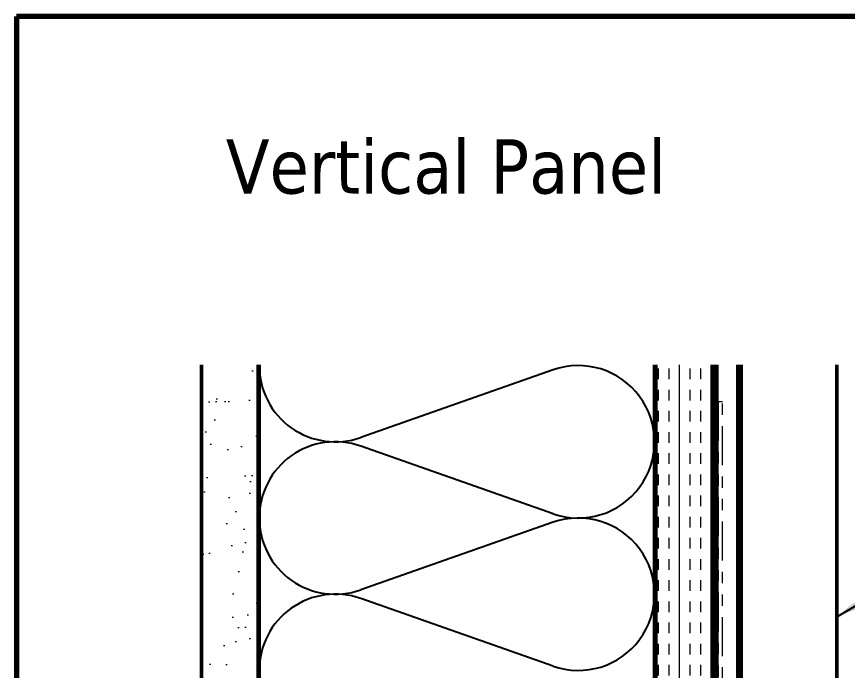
# Model space of a CAD drawing. Header units: inches. Extents: x 0.6 to 33.4, y 0.6 to 21.4.
# Drawn here: x 0.6 to 7.95, y 15.61 to 21.4 of the extents above; entities that cross this region are included whole.
import ezdxf

# ---------------------------------------------------------------- set-up
doc = ezdxf.new("R2010")
doc.units = ezdxf.units.IN
doc.header["$LTSCALE"] = 2
doc.header["$MEASUREMENT"] = 0
doc.linetypes.add('DOUBLE_DASH_CHAIN', pattern=[1.2403, 0.6614, -0.0827, 0.1654, -0.0827, 0.1654, -0.0827])
for name, color, linetype, lineweight in [('Border (ANSI)', 7, 'Continuous', 70), ('Hatch (ANSI)', 7, 'Continuous', 18), ('Sketch Geometry (ANSI)', 7, 'Continuous', 25), ('Symbol (ANSI)', 7, 'Continuous', 25), ('Visible (ANSI)', 7, 'Continuous', 50)]:
    doc.layers.add(name, color=color, linetype=linetype, lineweight=lineweight)
doc.styles.add('Note Text (ANSI)', font='tahoma.ttf')
doc.dimstyles.new('Default (ANSI)$7', dxfattribs={"dimscale": 2, "dimtxt": 0.12, "dimasz": 0.098425, "dimexe": 0.125, "dimexo": 0.0625, "dimgap": 0.031496, "dimtad": 0, "dimtih": 1, "dimtoh": 1, "dimrnd": 1e-08, "dimzin": 4, "dimdsep": 46, "dimtxsty": 'Note Text (ANSI)', "dimcen": 0.09, "dimdle": 0.393701, "dimclrd": 256, "dimclre": 256, "dimclrt": 256, "dimadec": 0, "dimazin": 1, "dimtfac": 1, "dimtofl": 0, "dimtmove": 0, "dimatfit": 3, "dimfxl": 0, "dimtolj": 1, "dimtzin": 4, "dimlwd": -1, "dimlwe": -1, "dimarcsym": 0})

# ---------------------------------------------------------------- blocks, each defined once
blk = doc.blocks.new('Borders ATAS A Border')
at = {"layer": 'Border (ANSI)'}
for p, q in [((0.3, 10.7), (0.3, 0.3)), ((16.7, 10.7), (0.3, 10.7))]:
    blk.add_line(p, q, dxfattribs=at)

msp = doc.modelspace()

# ---------------------------------------------------------------- hatches: boundary and pattern name
at = {"layer": 'Hatch (ANSI)', "true_color": 0x804000}
h = msp.add_hatch(dxfattribs=at)
h.set_pattern_fill('AR-SAND', color=36, scale=0.25, angle=45, style=0)
h.paths.add_polyline_path([(2.73677, 18.31394), (2.73677, 7.01811), (2.23677, 7.01811), (2.23677, 18.31394)])
h = msp.add_hatch(dxfattribs=at)
h.set_pattern_fill('INSUL', color=36, scale=0.75, angle=90, style=0)
h.paths.add_polyline_path([(6.75677, 18.31394), (6.75677, 7.01811), (6.25677, 7.01811), (6.25677, 18.31394)])

# ---------------------------------------------------------------- linework, layer by layer
at = {"layer": 'Sketch Geometry (ANSI)', "color": 150, "true_color": 0x0080ff}
for p, q in [((5.34785, 18.26989), (3.64569, 17.67134)), ((5.34785, 16.99634), (3.64569, 17.59489)), ((5.34785, 16.91989), (3.64569, 16.32134)), ((5.34785, 15.64634), (3.64569, 16.24489))]:
    msp.add_line(p, q, dxfattribs=at)
for centre, start, end in [((3.42177, 18.30811), 180, 289.373902), ((5.57177, 17.63311), 250.626098, 109.373902), ((3.42177, 16.95811), 70.626098, 180), ((3.42177, 16.95811), 180, 289.373902), ((5.57177, 16.28311), 250.626098, 109.373902), ((3.42177, 15.60811), 70.626098, 180)]:
    msp.add_arc(centre, 0.675, start, end, dxfattribs=at)
at = {"layer": 'Visible (ANSI)', "color": 36, "true_color": 0x804000}
for p, q in [((2.23677, 7.01811), (2.23677, 18.31394)), ((2.73677, 7.01811), (2.73677, 18.31394)), ((6.25677, 7.01811), (6.25677, 18.31394)), ((6.75677, 7.01811), (6.75677, 18.31394))]:
    msp.add_line(p, q, dxfattribs=at)
at = {"layer": 'Visible (ANSI)', "color": 150, "true_color": 0x0080ff}
for p, q in [((2.74677, 11.55811), (2.74677, 18.31394)), ((6.24677, 18.31394), (6.24677, 11.55811))]:
    msp.add_line(p, q, dxfattribs=at)
at = {"layer": 'Visible (ANSI)', "color": 30, "true_color": 0xff8000}
for p, q in [((6.76677, 18.31394), (6.76677, 7.03011)), ((6.79877, 7.03011), (6.79877, 18.31394))]:
    msp.add_line(p, q, dxfattribs=at)
at = {"layer": 'Visible (ANSI)', "color": 5, "true_color": 0x0000ff}
for p, q in [((6.98377, 8.668), (6.98377, 18.31394)), ((7.01377, 18.31394), (7.01377, 8.668)), ((7.85877, 18.31394), (7.85877, 8.668))]:
    msp.add_line(p, q, dxfattribs=at)
at = {"layer": 'Visible (ANSI)', "color": 30, "linetype": 'DOUBLE_DASH_CHAIN', "lineweight": 18, "ltscale": 0.261271, "true_color": 0xff8000}
for p, q in [((6.80877, 17.98852), (6.80877, 11.50744)), ((6.84877, 11.50744), (6.84877, 17.98852))]:
    msp.add_line(p, q, dxfattribs=at)
at = {"layer": 'Visible (ANSI)', "color": 30, "linetype": 'DOUBLE_DASH_CHAIN', "lineweight": 18, "ltscale": 0.006248, "true_color": 0xff8000}
msp.add_line((6.84877, 17.98852), (6.80877, 17.98852), dxfattribs=at)

# ---------------------------------------------------------------- block references
at = {"xscale": 2, "yscale": 2, "zscale": 2}
msp.add_blockref('Borders ATAS A Border', (0, 0), dxfattribs=at)

# ---------------------------------------------------------------- texts
at = {"layer": 'Symbol (ANSI)', "insert": (2.45147, 20.3127), "char_height": 0.48, "width": 6.0266639, "attachment_point": 1, "style": 'Note Text (ANSI)'}
msp.add_mtext('{\\fTahoma|b0|i0;\\H0.4800;Vertical Panel }', dxfattribs=at)

# ---------------------------------------------------------------- leaders
at = {"layer": 'Symbol (ANSI)', "annotation_type": 0, "has_hookline": 1, "hookline_direction": 0}
for points, text_width in [([(7.85877, 16.0826), (12.00017, 18.51), (12.19702, 18.51)], 2.2904), ([(5.9313, 14.1544), (12.02172, 17.70707), (12.21857, 17.70707)], 1.40083), ([(2.23677, 11.26745), (12.02453, 16.95478), (12.22138, 16.95478)], 1.98995), ([(6.79877, 13.2387), (11.95799, 16.25374), (12.15484, 16.25374)], 4.45958)]:
    msp.add_leader(points, dimstyle='Default (ANSI)$7', override={"dimtad": 0}, dxfattribs=dict(at, text_width=text_width))

doc.saveas('drawing.dxf')
